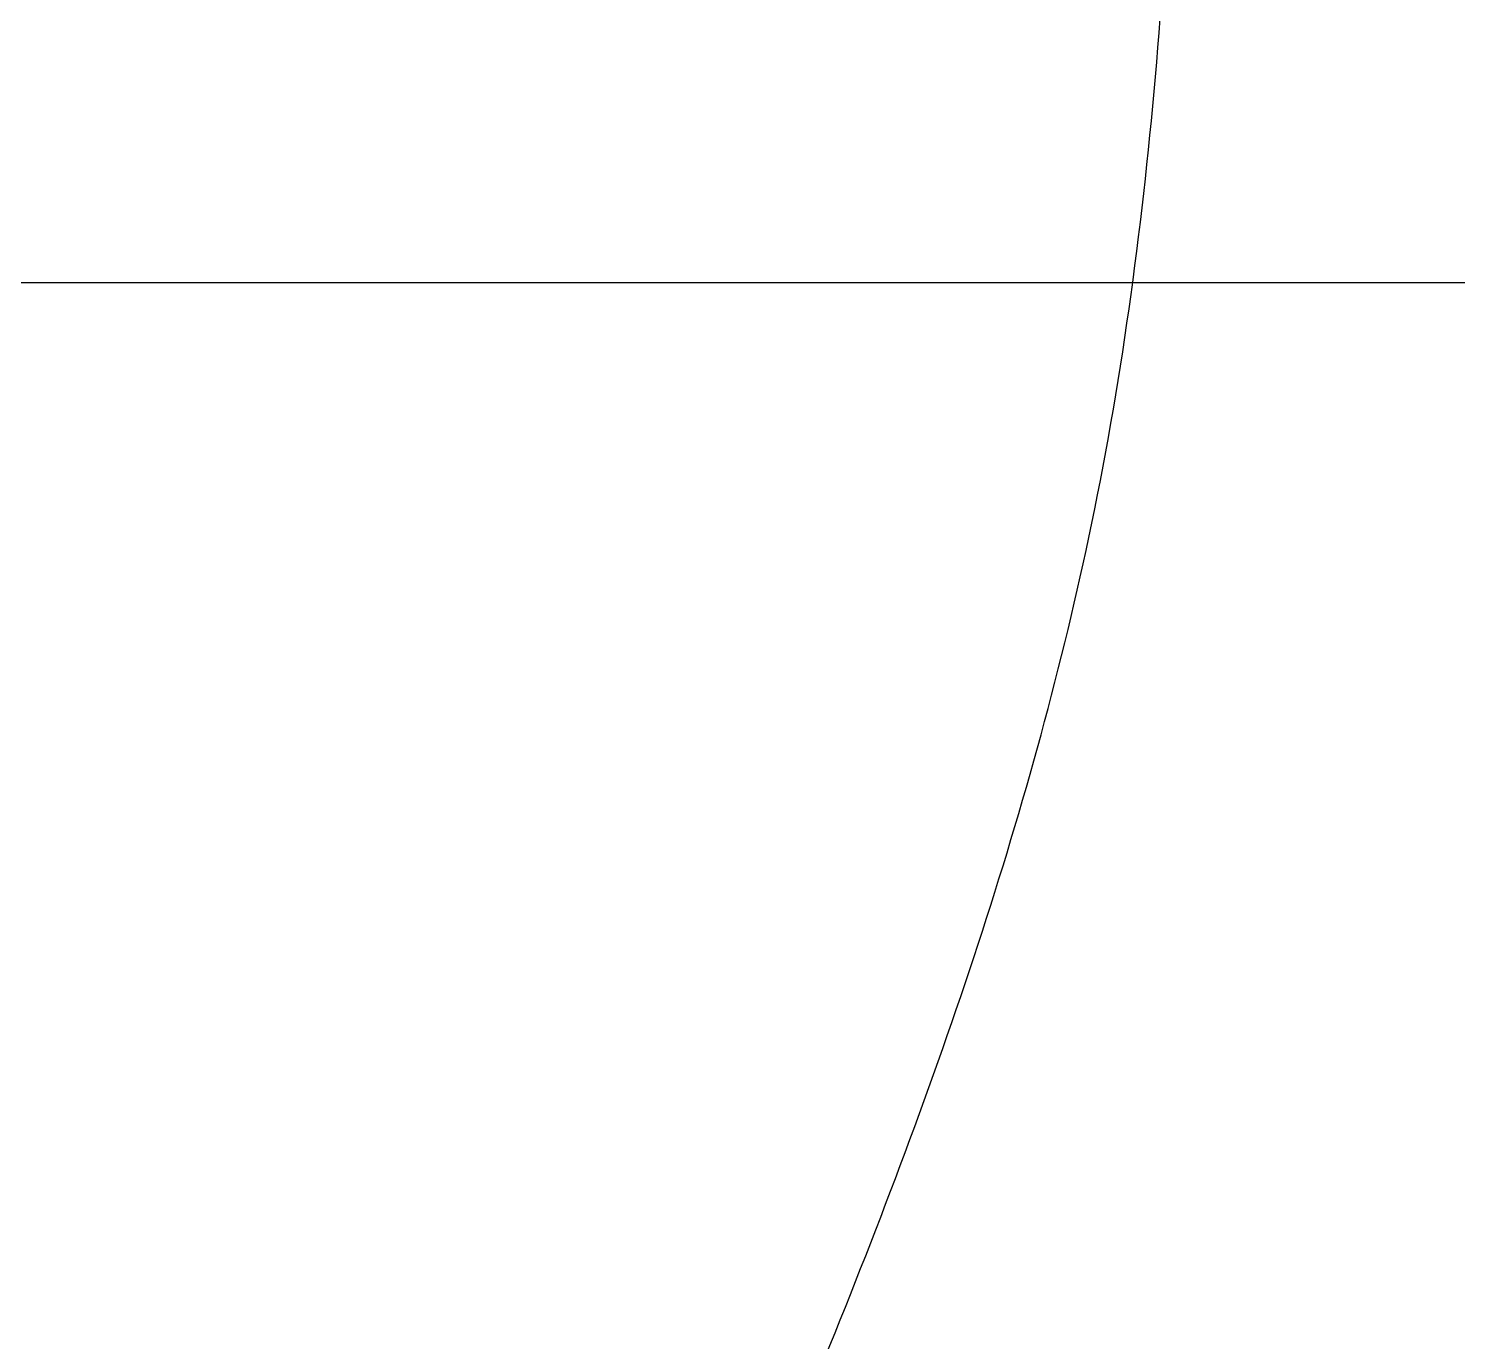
# Model space of a CAD drawing. Header units: millimetres. Extents: x 806395 to 1617731, y -246149 to 193681.
# Drawn here: x 1603779.4 to 1603891.3, y -177884 to -177781.2 of the extents above; entities that cross this region are included whole.
import ezdxf

# ---------------------------------------------------------------- set-up
doc = ezdxf.new("R2010")
doc.units = ezdxf.units.MM

# ---------------------------------------------------------------- blocks, each defined once
blk = doc.blocks.new('vververvg')
at = {"lineweight": 25, "ltscale": 15}
blk.add_line((1597890.3, -48013.75), (1604673.79, -48013.75), dxfattribs=at)
at = {"lineweight": 30}
blk.add_open_spline([(1602372.81, -48143.25), (1602338.84, -48193.52), (1602273, -48290.96), (1602211.27, -48422.37), (1602176.52, -48518.75), (1602170.69, -48573.4), (1602169.25, -48612.65), (1602194.04, -48633.63), (1602227.05, -48630.81), (1602287.89, -48567.52), (1602365.03, -48477.6), (1602455.59, -48336.81), (1602534.4, -48222.83), (1602586.72, -48118.36), (1602616.5, -48033.55), (1602620.15, -47972.37), (1602621.06, -47917.28), (1602577.52, -47897.61), (1602522.72, -47919.72), (1602465.92, -47973.5), (1602397.99, -48051.67), (1602337.14, -48136.12), (1602287.14, -48216.32), (1602260.67, -48286.05), (1602254.25, -48344.82), (1602253.76, -48393.55), (1602286.32, -48420.45), (1602339.4, -48396.95), (1602381.85, -48342.2), (1602431.46, -48284.49), (1602470.99, -48255.46), (1602473.45, -48221.73), (1602433.68, -48261.39), (1602422.36, -48300.14), (1602383.56, -48367.63), (1602375.89, -48426.54), (1602356.44, -48468.15), (1602355.49, -48494.99), (1602361.94, -48521.37), (1602393.56, -48505.39), (1602438.98, -48458.83), (1602498.06, -48384.95), (1602561.27, -48318.5), (1602590.17, -48276.12), (1602608.07, -48252.7), (1602610.22, -48229.71), (1602580.35, -48237.47), (1602565.14, -48268.94), (1602544.06, -48308.91), (1602521.43, -48347.8), (1602511.79, -48381.43), (1602502.89, -48404.81), (1602514.1, -48422.02), (1602531.9, -48420.76), (1602569.18, -48386.48), (1602603.45, -48330.83), (1602649.65, -48268.79), (1602661.41, -48239.54), (1602664.69, -48211.43), (1602634.72, -48218.81), (1602617.37, -48242.85), (1602592.21, -48279.94), (1602559.73, -48326.26), (1602553.42, -48374.8), (1602546.65, -48411.26), (1602567.43, -48432.95), (1602598.18, -48419.51), (1602639.82, -48373.03), (1602690.92, -48307.97), (1602746.37, -48229.22), (1602761.54, -48171.14), (1602796.58, -48140.23), (1602779.35, -48109.03), (1602780, -48069.58), (1602806.11, -48034.79), (1602835.24, -48014.28), (1602870.3, -48017.98), (1602868.54, -48037.57), (1602867.5, -48049.12)], degree=3, knots=[0, 0, 0, 0, 33.496667, 64.919698, 80.424452, 89.37392, 95.929397, 100.545896, 105.730752, 112.297616, 147.527421, 173.280387, 204.144189, 224.178603, 238.003441, 252.993619, 259.397865, 265.521752, 275.538902, 290.195711, 308.745472, 332.757742, 347.709231, 361.010782, 373.395509, 380.831222, 386.565847, 393.223047, 409.506941, 425.353489, 434.979045, 436.458376, 440.071449, 453.398233, 468.091627, 479.037609, 486.776194, 492.376752, 494.84575, 498.981676, 506.238381, 535.206392, 548.175622, 557.385775, 563.397453, 564.636539, 568.64233, 575.163643, 584.17996, 593.624175, 599.744091, 603.890724, 606.564468, 609.515996, 612.358556, 634.215419, 646.458386, 651.296069, 654.872092, 658.450424, 664.200858, 672.003001, 683.522818, 694.594426, 699.200829, 702.973563, 708.548492, 714.81026, 738.365849, 753.906674, 767.505787, 771.414259, 777.005788, 784.132745, 792.718098, 799.796942, 803.511627, 808.83793, 808.83793, 808.83793, 808.83793], dxfattribs=at)

msp = doc.modelspace()

# ---------------------------------------------------------------- block references
at = {"xscale": 0.9158549222797927, "yscale": 0.9158549222797927, "zscale": 0.9158549222797927}
msp.add_blockref('vververvg', (136101.965, -133827.421), dxfattribs=at)

doc.saveas('drawing.dxf')
